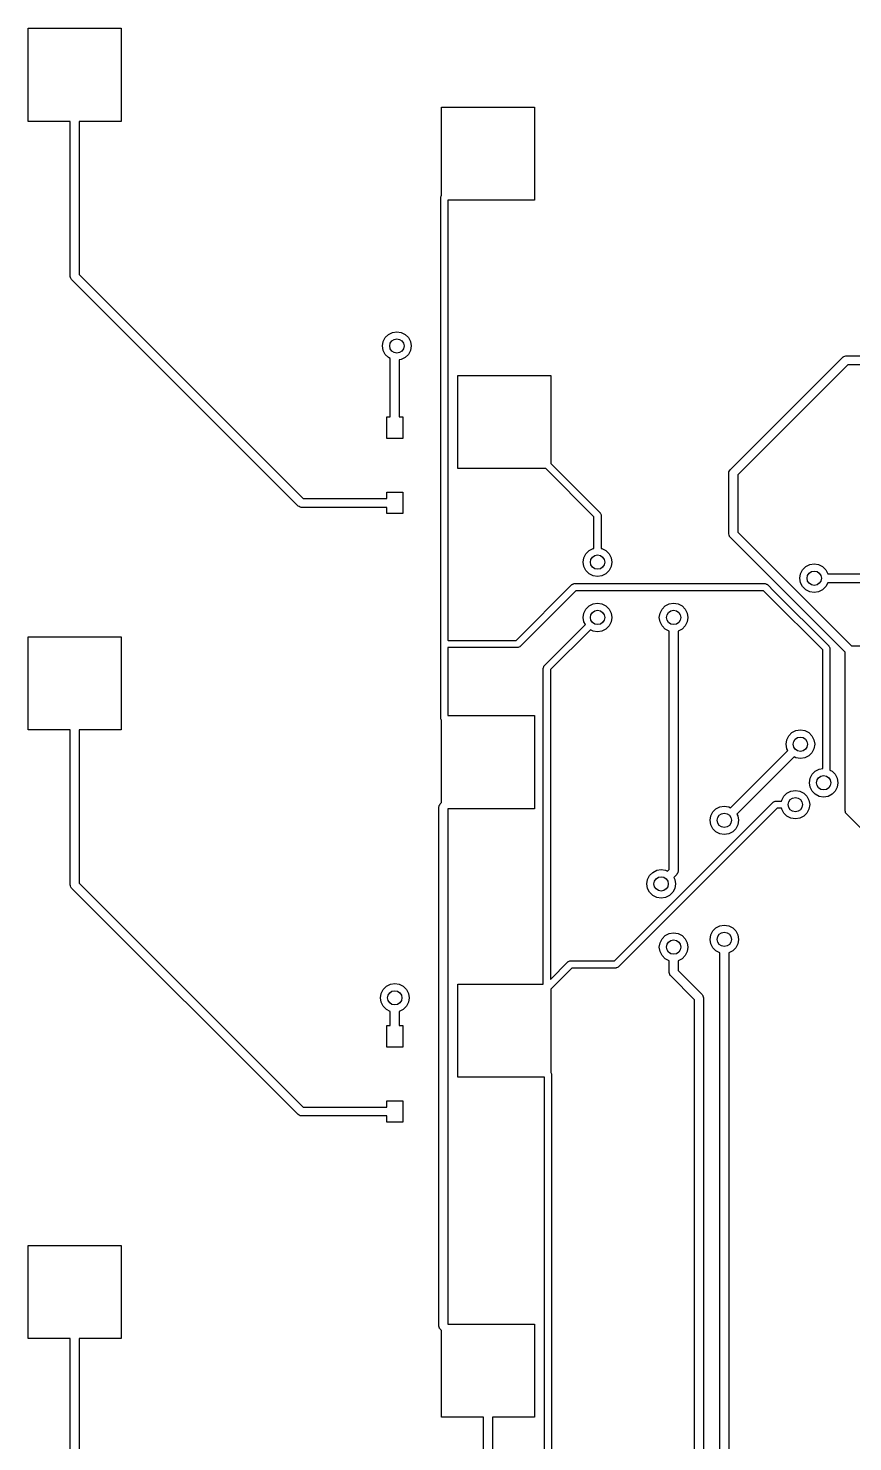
# Model space of a CAD drawing. Extents: x 3.08 to 5.54, y -3.21 to -0.59.
# Drawn here: x 3.083 to 3.99, y -2.189 to -0.635 of the extents above; entities that cross this region are included whole.
import ezdxf

# ---------------------------------------------------------------- set-up
doc = ezdxf.new("R2010")
doc.units = 0
doc.header["$MEASUREMENT"] = 0
doc.layers.add('BLACK', color=7, linetype='CONTINUOUS')

msp = doc.modelspace()

# ---------------------------------------------------------------- linework, layer by layer
at = {"layer": 'BLACK', "linetype": 'CONTINUOUS'}
for p, q in [((3.08268, -0.737204), (3.08268, -0.634842)), ((3.08268, -0.634842), (3.18504, -0.634842)), ((3.18504, -0.634842), (3.18504, -0.737204)), ((3.5374, -0.818378), (3.5374, -0.721456)), ((3.5374, -0.721456), (3.63976, -0.721456)), ((3.63976, -0.721456), (3.63976, -0.823818)), ((3.12894, -0.737204), (3.08268, -0.737204)), ((3.12894, -0.90765), (3.12894, -0.737204)), ((3.18504, -0.737204), (3.13878, -0.737204)), ((3.13878, -0.737204), (3.13878, -0.905612)), ((3.53643, -0.820847), (3.53653, -0.820545)), ((3.53643, -1.39372), (3.53643, -0.820847)), ((3.53648, -0.820231), (3.5369, -0.81941)), ((3.53653, -0.820545), (3.53648, -0.820231)), ((3.5369, -0.81941), (3.53719, -0.818533)), ((3.53719, -0.818533), (3.5374, -0.818378)), ((3.63976, -0.823818), (3.54431, -0.823818)), ((3.54431, -0.823818), (3.54431, -1.30777)), ((3.12928, -0.908813), (3.12894, -0.90765)), ((3.12953, -0.909998), (3.12928, -0.908813)), ((3.12968, -0.910202), (3.12953, -0.909998)), ((3.12972, -0.910309), (3.12968, -0.910202)), ((3.12985, -0.910428), (3.12972, -0.910309)), ((3.13038, -0.91113), (3.12985, -0.910428)), ((3.37955, -1.1603), (3.13038, -0.91113)), ((3.13878, -0.905612), (3.38507, -1.1519)), ((3.47321, -0.979386), (3.47545, -0.974996)), ((3.47545, -0.974996), (3.47893, -0.971512)), ((3.47893, -0.971512), (3.48332, -0.969275)), ((3.48332, -0.969275), (3.48819, -0.968504)), ((3.48819, -0.968504), (3.49306, -0.969275)), ((3.49306, -0.969275), (3.49745, -0.971512)), ((3.49745, -0.971512), (3.50093, -0.974996)), ((3.50093, -0.974996), (3.50317, -0.979386)), ((3.47244, -0.984252), (3.47321, -0.979386)), ((3.47321, -0.989118), (3.47244, -0.984252)), ((3.47545, -0.993508), (3.47321, -0.989118)), ((3.47893, -0.996992), (3.47545, -0.993508)), ((3.50093, -0.993508), (3.49745, -0.996992)), ((3.50317, -0.989118), (3.50093, -0.993508)), ((3.50317, -0.979386), (3.50394, -0.984252)), ((3.50394, -0.984252), (3.50317, -0.989118)), ((3.48097, -0.99803), (3.47893, -0.996992)), ((3.48097, -1.06234), (3.48097, -0.99803)), ((3.49306, -0.999229), (3.49081, -0.999585)), ((3.49081, -0.999585), (3.49081, -1.06234)), ((3.49745, -0.996992), (3.49306, -0.999229)), ((3.8548, -1.12048), (3.97876, -0.99652)), ((3.98428, -1.00492), (3.86321, -1.126)), ((3.97876, -0.99652), (3.97947, -0.995996)), ((3.97947, -0.995996), (3.97958, -0.995859)), ((3.97958, -0.995859), (3.97969, -0.995827)), ((3.97969, -0.995827), (3.97989, -0.995675)), ((3.97989, -0.995675), (3.98108, -0.99542)), ((3.98108, -0.99542), (3.98224, -0.995079)), ((3.98224, -0.995079), (4.02067, -0.995079)), ((4.02067, -1.00492), (3.98428, -1.00492)), ((3.55512, -1.11909), (3.55512, -1.01673)), ((3.55512, -1.01673), (3.65748, -1.01673)), ((3.65748, -1.01673), (3.65748, -1.11353)), ((3.47703, -1.08596), (3.47703, -1.06234)), ((3.47703, -1.06234), (3.48097, -1.06234)), ((3.49081, -1.06234), (3.49475, -1.06234)), ((3.49475, -1.06234), (3.49475, -1.08596)), ((3.49475, -1.08596), (3.47703, -1.08596)), ((3.65191, -1.11909), (3.55512, -1.11909)), ((3.70505, -1.17223), (3.65191, -1.11909)), ((3.65748, -1.11353), (3.71177, -1.16782)), ((3.85336, -1.12396), (3.85349, -1.12309)), ((3.85336, -1.19096), (3.85336, -1.12396)), ((3.85348, -1.12291), (3.85353, -1.12281)), ((3.85349, -1.12309), (3.85348, -1.12291)), ((3.85353, -1.12281), (3.85357, -1.12256)), ((3.85357, -1.12256), (3.85422, -1.12154)), ((3.85422, -1.12154), (3.8548, -1.12048)), ((3.86321, -1.126), (3.86321, -1.18892)), ((3.47703, -1.1519), (3.47703, -1.14501)), ((3.47703, -1.14501), (3.49475, -1.14501)), ((3.49475, -1.14501), (3.49475, -1.16863)), ((3.38061, -1.16088), (3.37955, -1.1603)), ((3.38163, -1.16154), (3.38061, -1.16088)), ((3.38188, -1.16158), (3.38163, -1.16154)), ((3.38198, -1.16163), (3.38188, -1.16158)), ((3.38216, -1.16162), (3.38198, -1.16163)), ((3.38303, -1.16174), (3.38216, -1.16162)), ((3.47703, -1.16174), (3.38303, -1.16174)), ((3.38507, -1.1519), (3.47703, -1.1519)), ((3.47703, -1.16863), (3.47703, -1.16174)), ((3.49475, -1.16863), (3.47703, -1.16863)), ((3.70505, -1.20684), (3.70505, -1.17223)), ((3.71177, -1.16782), (3.71192, -1.1681)), ((3.71192, -1.1681), (3.71217, -1.16829)), ((3.71217, -1.16829), (3.71246, -1.16917)), ((3.71246, -1.16917), (3.71288, -1.16999)), ((3.71288, -1.16999), (3.71283, -1.1703)), ((3.71283, -1.1703), (3.71292, -1.1706)), ((3.71292, -1.1706), (3.71292, -1.20684)), ((3.8537, -1.19213), (3.85336, -1.19096)), ((3.85396, -1.19331), (3.8537, -1.19213)), ((3.85411, -1.19351), (3.85396, -1.19331)), ((3.85414, -1.19362), (3.85411, -1.19351)), ((3.85428, -1.19374), (3.85414, -1.19362)), ((3.8548, -1.19444), (3.85428, -1.19374)), ((3.9813, -1.32094), (3.8548, -1.19444)), ((3.86321, -1.18892), (3.98826, -1.31398)), ((3.69625, -1.2127), (3.69973, -1.20922)), ((3.69973, -1.20922), (3.70412, -1.20698)), ((3.70412, -1.20698), (3.70505, -1.20684)), ((3.71292, -1.20684), (3.71385, -1.20698)), ((3.71385, -1.20698), (3.71824, -1.20922)), ((3.71824, -1.20922), (3.72173, -1.2127)), ((3.69324, -1.22196), (3.69401, -1.21709)), ((3.69401, -1.22683), (3.69324, -1.22196)), ((3.69401, -1.21709), (3.69625, -1.2127)), ((3.69625, -1.23122), (3.69401, -1.22683)), ((3.72173, -1.2127), (3.72397, -1.21709)), ((3.72397, -1.22683), (3.72173, -1.23122)), ((3.72397, -1.21709), (3.72474, -1.22196)), ((3.72474, -1.22196), (3.72397, -1.22683)), ((3.93459, -1.23042), (3.93808, -1.22693)), ((3.93808, -1.22693), (3.94247, -1.22469)), ((3.94247, -1.22469), (3.94733, -1.22392)), ((3.94733, -1.22392), (3.9522, -1.22469)), ((3.9522, -1.22469), (3.95659, -1.22693)), ((3.95659, -1.22693), (3.96007, -1.23042)), ((3.69973, -1.2347), (3.69625, -1.23122)), ((3.70412, -1.23694), (3.69973, -1.2347)), ((3.70899, -1.23771), (3.70412, -1.23694)), ((3.71385, -1.23694), (3.70899, -1.23771)), ((3.71824, -1.2347), (3.71385, -1.23694)), ((3.72173, -1.23122), (3.71824, -1.2347)), ((3.93159, -1.23967), (3.93236, -1.23481)), ((3.93236, -1.24454), (3.93159, -1.23967)), ((3.93236, -1.23481), (3.93459, -1.23042)), ((3.96007, -1.23042), (3.96228, -1.23475)), ((3.96228, -1.23475), (4.22364, -1.23475)), ((3.61945, -1.30805), (3.68078, -1.24672)), ((3.6852, -1.25344), (3.62386, -1.31477)), ((3.68078, -1.24672), (3.68107, -1.24657)), ((3.68107, -1.24657), (3.68125, -1.24631)), ((3.68125, -1.24631), (3.68213, -1.24603)), ((3.68213, -1.24603), (3.68295, -1.24561)), ((3.68295, -1.24561), (3.68326, -1.24566)), ((3.68326, -1.24566), (3.68357, -1.24556)), ((3.68357, -1.24556), (3.89319, -1.24556)), ((3.89156, -1.25344), (3.6852, -1.25344)), ((3.8978, -1.25968), (3.89156, -1.25344)), ((3.89319, -1.24556), (3.89349, -1.24566)), ((3.89349, -1.24566), (3.8938, -1.24561)), ((3.8938, -1.24561), (3.89462, -1.24603)), ((3.89462, -1.24603), (3.8955, -1.24631)), ((3.8955, -1.24631), (3.89569, -1.24657)), ((3.89569, -1.24657), (3.89597, -1.24672)), ((3.89597, -1.24672), (3.90337, -1.25411)), ((3.90337, -1.25411), (3.90337, -1.25411)), ((3.90337, -1.25411), (3.96341, -1.31416)), ((3.93459, -1.24893), (3.93236, -1.24454)), ((3.93808, -1.25241), (3.93459, -1.24893)), ((3.94247, -1.25465), (3.93808, -1.25241)), ((3.94733, -1.25542), (3.94247, -1.25465)), ((3.9522, -1.25465), (3.94733, -1.25542)), ((3.95659, -1.25241), (3.9522, -1.25465)), ((3.96007, -1.24893), (3.95659, -1.25241)), ((3.96228, -1.24459), (3.96007, -1.24893)), ((4.2216, -1.24459), (3.96228, -1.24459)), ((3.69401, -1.27794), (3.69625, -1.27355)), ((3.69625, -1.27355), (3.69973, -1.27007)), ((3.69973, -1.27007), (3.70412, -1.26783)), ((3.70412, -1.26783), (3.70899, -1.26706)), ((3.70899, -1.26706), (3.71385, -1.26783)), ((3.71385, -1.26783), (3.71824, -1.27007)), ((3.71824, -1.27007), (3.72173, -1.27355)), ((3.72173, -1.27355), (3.72397, -1.27794)), ((3.77767, -1.27794), (3.77991, -1.27355)), ((3.77991, -1.27355), (3.78339, -1.27007)), ((3.78339, -1.27007), (3.78778, -1.26783)), ((3.78778, -1.26783), (3.79265, -1.26706)), ((3.79265, -1.26706), (3.79752, -1.26783)), ((3.79752, -1.26783), (3.80191, -1.27007)), ((3.80191, -1.27007), (3.80539, -1.27355)), ((3.80539, -1.27355), (3.80763, -1.27794)), ((3.95669, -1.31857), (3.8978, -1.25968)), ((3.8978, -1.25968), (3.8978, -1.25968)), ((3.69324, -1.28281), (3.69401, -1.27794)), ((3.69401, -1.28767), (3.69324, -1.28281)), ((3.69554, -1.29068), (3.69401, -1.28767)), ((3.72397, -1.28767), (3.72173, -1.29206)), ((3.72397, -1.27794), (3.72474, -1.28281)), ((3.72474, -1.28281), (3.72397, -1.28767)), ((3.7769, -1.28281), (3.77767, -1.27794)), ((3.77767, -1.28767), (3.7769, -1.28281)), ((3.77991, -1.29206), (3.77767, -1.28767)), ((3.80763, -1.28767), (3.80539, -1.29206)), ((3.80763, -1.27794), (3.8084, -1.28281)), ((3.8084, -1.28281), (3.80763, -1.28767)), ((3.08268, -1.4065), (3.08268, -1.30413)), ((3.08268, -1.30413), (3.18504, -1.30413)), ((3.18504, -1.30413), (3.18504, -1.4065)), ((3.65043, -1.3358), (3.69554, -1.29068)), ((3.70111, -1.29625), (3.65715, -1.34021)), ((3.70412, -1.29779), (3.70111, -1.29625)), ((3.70899, -1.29856), (3.70412, -1.29779)), ((3.71385, -1.29779), (3.70899, -1.29856)), ((3.71824, -1.29555), (3.71385, -1.29779)), ((3.72173, -1.29206), (3.71824, -1.29555)), ((3.78339, -1.29555), (3.77991, -1.29206)), ((3.78773, -1.29776), (3.78339, -1.29555)), ((3.78773, -1.56007), (3.78773, -1.29776)), ((3.80191, -1.29555), (3.79757, -1.29776)), ((3.79757, -1.29776), (3.79757, -1.56211)), ((3.80539, -1.29206), (3.80191, -1.29555)), ((3.54431, -1.30777), (3.54459, -1.30805)), ((3.62108, -1.31593), (3.54431, -1.31593)), ((3.54431, -1.31593), (3.54431, -1.39075)), ((3.54459, -1.30805), (3.61945, -1.30805)), ((3.62138, -1.31583), (3.62108, -1.31593)), ((3.62169, -1.31588), (3.62138, -1.31583)), ((3.62251, -1.31546), (3.62169, -1.31588)), ((3.62339, -1.31517), (3.62251, -1.31546)), ((3.62358, -1.31492), (3.62339, -1.31517)), ((3.62386, -1.31477), (3.62358, -1.31492)), ((3.95669, -1.44898), (3.95669, -1.31857)), ((3.96341, -1.31416), (3.96356, -1.31444)), ((3.96356, -1.31444), (3.96382, -1.31463)), ((3.96382, -1.31463), (3.9641, -1.31551)), ((3.9641, -1.31551), (3.96452, -1.31633)), ((3.96452, -1.31633), (3.96447, -1.31664)), ((3.96447, -1.31664), (3.96457, -1.31694)), ((3.96457, -1.31694), (3.96457, -1.45061)), ((3.9813, -1.4954), (3.9813, -1.32094)), ((3.98826, -1.31398), (4.1487, -1.31398)), ((3.64974, -1.33714), (3.65003, -1.33627)), ((3.65003, -1.33627), (3.65029, -1.33608)), ((3.65029, -1.33608), (3.65043, -1.3358)), ((3.64928, -1.33858), (3.64937, -1.33828)), ((3.64928, -1.68602), (3.64928, -1.33858)), ((3.64932, -1.33797), (3.64974, -1.33714)), ((3.64937, -1.33828), (3.64932, -1.33797)), ((3.65715, -1.34021), (3.65715, -1.68078)), ((3.53653, -1.39402), (3.53643, -1.39372)), ((3.53648, -1.39433), (3.53653, -1.39402)), ((3.5369, -1.39516), (3.53648, -1.39433)), ((3.53719, -1.39603), (3.5369, -1.39516)), ((3.5374, -1.39619), (3.53719, -1.39603)), ((3.5374, -1.48615), (3.5374, -1.39619)), ((3.54431, -1.39075), (3.63976, -1.39075)), ((3.63976, -1.39075), (3.63976, -1.49311)), ((3.12894, -1.4065), (3.08268, -1.4065)), ((3.12894, -1.57694), (3.12894, -1.4065)), ((3.18504, -1.4065), (3.13878, -1.4065)), ((3.13878, -1.4065), (3.13878, -1.5749)), ((3.91711, -1.41738), (3.91934, -1.41299)), ((3.91934, -1.41299), (3.92283, -1.4095)), ((3.92283, -1.4095), (3.92722, -1.40727)), ((3.92722, -1.40727), (3.93208, -1.4065)), ((3.93208, -1.4065), (3.93695, -1.40727)), ((3.93695, -1.40727), (3.94134, -1.4095)), ((3.94134, -1.4095), (3.94483, -1.41299)), ((3.94483, -1.41299), (3.94706, -1.41738)), ((3.85538, -1.49199), (3.91817, -1.4292)), ((3.91634, -1.42224), (3.91711, -1.41738)), ((3.91711, -1.42711), (3.91634, -1.42224)), ((3.91817, -1.4292), (3.91711, -1.42711)), ((3.94706, -1.42711), (3.94483, -1.4315)), ((3.94706, -1.41738), (3.94783, -1.42224)), ((3.94783, -1.42224), (3.94706, -1.42711)), ((3.92513, -1.43616), (3.86234, -1.49895)), ((3.92722, -1.43722), (3.92513, -1.43616)), ((3.93208, -1.43799), (3.92722, -1.43722)), ((3.93695, -1.43722), (3.93208, -1.43799)), ((3.94134, -1.43498), (3.93695, -1.43722)), ((3.94483, -1.4315), (3.94134, -1.43498)), ((3.94195, -1.46457), (3.94272, -1.4597)), ((3.94272, -1.4597), (3.94496, -1.45531)), ((3.94496, -1.45531), (3.94844, -1.45183)), ((3.94844, -1.45183), (3.95283, -1.44959)), ((3.95283, -1.44959), (3.95669, -1.44898)), ((3.96457, -1.45061), (3.96695, -1.45183)), ((3.96695, -1.45183), (3.97044, -1.45531)), ((3.97044, -1.45531), (3.97267, -1.4597)), ((3.97267, -1.4597), (3.97344, -1.46457)), ((3.91385, -1.47941), (3.91733, -1.47593)), ((3.91733, -1.47593), (3.92172, -1.47369)), ((3.92172, -1.47369), (3.92659, -1.47292)), ((3.92659, -1.47292), (3.93146, -1.47369)), ((3.93146, -1.47369), (3.93585, -1.47593)), ((3.93585, -1.47593), (3.93933, -1.47941)), ((3.94272, -1.46943), (3.94195, -1.46457)), ((3.94496, -1.47382), (3.94272, -1.46943)), ((3.94844, -1.47731), (3.94496, -1.47382)), ((3.97044, -1.47382), (3.96695, -1.47731)), ((3.97267, -1.46943), (3.97044, -1.47382)), ((3.97344, -1.46457), (3.97267, -1.46943)), ((3.53447, -1.49112), (3.53459, -1.49025)), ((3.53447, -2.06203), (3.53447, -1.49112)), ((3.53458, -1.49007), (3.53463, -1.48998)), ((3.53459, -1.49025), (3.53458, -1.49007)), ((3.53463, -1.48998), (3.53467, -1.48972)), ((3.53467, -1.48972), (3.53533, -1.48871)), ((3.53533, -1.48871), (3.53591, -1.48764)), ((3.53591, -1.48764), (3.5374, -1.48615)), ((3.72768, -1.66045), (3.90225, -1.48588)), ((3.83917, -1.49316), (3.84356, -1.49093)), ((3.84356, -1.49093), (3.84842, -1.49016)), ((3.84842, -1.49016), (3.85329, -1.49093)), ((3.85329, -1.49093), (3.85538, -1.49199)), ((3.90225, -1.48588), (3.90253, -1.48574)), ((3.90253, -1.48574), (3.90272, -1.48548)), ((3.90272, -1.48548), (3.90359, -1.4852)), ((3.90359, -1.4852), (3.90442, -1.48478)), ((3.90442, -1.48478), (3.90473, -1.48483)), ((3.90473, -1.48483), (3.90503, -1.48473)), ((3.90503, -1.48473), (3.91147, -1.48473)), ((3.91147, -1.48473), (3.91161, -1.4838)), ((3.91161, -1.4838), (3.91385, -1.47941)), ((3.93933, -1.47941), (3.94157, -1.4838)), ((3.94157, -1.4838), (3.94234, -1.48867)), ((3.94234, -1.48867), (3.94157, -1.49354)), ((3.95283, -1.47954), (3.94844, -1.47731)), ((3.9577, -1.48031), (3.95283, -1.47954)), ((3.96256, -1.47954), (3.9577, -1.48031)), ((3.96695, -1.47731), (3.96256, -1.47954)), ((3.54436, -1.49311), (3.54431, -1.49316)), ((3.54431, -1.49316), (3.54431, -2.05999)), ((3.63976, -1.49311), (3.54436, -1.49311)), ((3.90666, -1.49261), (3.7321, -1.66717)), ((3.83268, -1.5059), (3.83345, -1.50104)), ((3.83345, -1.51077), (3.83268, -1.5059)), ((3.83345, -1.50104), (3.83568, -1.49665)), ((3.83568, -1.49665), (3.83917, -1.49316)), ((3.86234, -1.49895), (3.8634, -1.50104)), ((3.8634, -1.50104), (3.86417, -1.5059)), ((3.86417, -1.5059), (3.8634, -1.51077)), ((3.91147, -1.49261), (3.90666, -1.49261)), ((3.91161, -1.49354), (3.91147, -1.49261)), ((3.91385, -1.49793), (3.91161, -1.49354)), ((3.91733, -1.50141), (3.91385, -1.49793)), ((3.92172, -1.50365), (3.91733, -1.50141)), ((3.92659, -1.50442), (3.92172, -1.50365)), ((3.93146, -1.50365), (3.92659, -1.50442)), ((3.93585, -1.50141), (3.93146, -1.50365)), ((3.93933, -1.49793), (3.93585, -1.50141)), ((3.94157, -1.49354), (3.93933, -1.49793)), ((3.98164, -1.49656), (3.9813, -1.4954)), ((3.9819, -1.49774), (3.98164, -1.49656)), ((3.98205, -1.49795), (3.9819, -1.49774)), ((3.98208, -1.49805), (3.98205, -1.49795)), ((3.98222, -1.49817), (3.98208, -1.49805)), ((3.98274, -1.49887), (3.98222, -1.49817)), ((4.12553, -1.64167), (3.98274, -1.49887)), ((3.83568, -1.51516), (3.83345, -1.51077)), ((3.83917, -1.51865), (3.83568, -1.51516)), ((3.84356, -1.52088), (3.83917, -1.51865)), ((3.84842, -1.52165), (3.84356, -1.52088)), ((3.85329, -1.52088), (3.84842, -1.52165)), ((3.85768, -1.51865), (3.85329, -1.52088)), ((3.86116, -1.51516), (3.85768, -1.51865)), ((3.8634, -1.51077), (3.86116, -1.51516)), ((3.76394, -1.57097), (3.76618, -1.56658)), ((3.76618, -1.56658), (3.76966, -1.5631)), ((3.76966, -1.5631), (3.77405, -1.56086)), ((3.77405, -1.56086), (3.77892, -1.56009)), ((3.77892, -1.56009), (3.78378, -1.56086)), ((3.78378, -1.56086), (3.78587, -1.56192)), ((3.78587, -1.56192), (3.78773, -1.56007)), ((3.79613, -1.56558), (3.79283, -1.56888)), ((3.79283, -1.56888), (3.7939, -1.57097)), ((3.79671, -1.56452), (3.79613, -1.56558)), ((3.79737, -1.5635), (3.79671, -1.56452)), ((3.7974, -1.56325), (3.79737, -1.5635)), ((3.79746, -1.56315), (3.7974, -1.56325)), ((3.79757, -1.56211), (3.79744, -1.56297)), ((3.79744, -1.56297), (3.79746, -1.56315)), ((3.12928, -1.5781), (3.12894, -1.57694)), ((3.12953, -1.57929), (3.12928, -1.5781)), ((3.12968, -1.57949), (3.12953, -1.57929)), ((3.12972, -1.5796), (3.12968, -1.57949)), ((3.12985, -1.57972), (3.12972, -1.5796)), ((3.13038, -1.58042), (3.12985, -1.57972)), ((3.37955, -1.82959), (3.13038, -1.58042)), ((3.13878, -1.5749), (3.38507, -1.82119)), ((3.76317, -1.57584), (3.76394, -1.57097)), ((3.76394, -1.5807), (3.76317, -1.57584)), ((3.76618, -1.58509), (3.76394, -1.5807)), ((3.76966, -1.58858), (3.76618, -1.58509)), ((3.79166, -1.58509), (3.78817, -1.58858)), ((3.7939, -1.5807), (3.79166, -1.58509)), ((3.7939, -1.57097), (3.79467, -1.57584)), ((3.79467, -1.57584), (3.7939, -1.5807)), ((3.77405, -1.59081), (3.76966, -1.58858)), ((3.77892, -1.59158), (3.77405, -1.59081)), ((3.78378, -1.59081), (3.77892, -1.59158)), ((3.78817, -1.58858), (3.78378, -1.59081)), ((3.78339, -1.6326), (3.78778, -1.63036)), ((3.78778, -1.63036), (3.79265, -1.62959)), ((3.79265, -1.62959), (3.79752, -1.63036)), ((3.79752, -1.63036), (3.80191, -1.6326)), ((3.83268, -1.63681), (3.83345, -1.63194)), ((3.83345, -1.63194), (3.83568, -1.62755)), ((3.83568, -1.62755), (3.83917, -1.62407)), ((3.83917, -1.62407), (3.84356, -1.62183)), ((3.84356, -1.62183), (3.84842, -1.62106)), ((3.84842, -1.62106), (3.85329, -1.62183)), ((3.85329, -1.62183), (3.85768, -1.62407)), ((3.85768, -1.62407), (3.86116, -1.62755)), ((3.86116, -1.62755), (3.8634, -1.63194)), ((3.8634, -1.63194), (3.86417, -1.63681)), ((3.7769, -1.64534), (3.77767, -1.64047)), ((3.77767, -1.65021), (3.7769, -1.64534)), ((3.77767, -1.64047), (3.77991, -1.63608)), ((3.77991, -1.63608), (3.78339, -1.6326)), ((3.80191, -1.6326), (3.80539, -1.63608)), ((3.80539, -1.63608), (3.80763, -1.64047)), ((3.80763, -1.64047), (3.8084, -1.64534)), ((3.8084, -1.64534), (3.80763, -1.65021)), ((3.83345, -1.64168), (3.83268, -1.63681)), ((3.83568, -1.64607), (3.83345, -1.64168)), ((3.83917, -1.64955), (3.83568, -1.64607)), ((3.86116, -1.64607), (3.85768, -1.64955)), ((3.8634, -1.64168), (3.86116, -1.64607)), ((3.86417, -1.63681), (3.8634, -1.64168)), ((3.65715, -1.68078), (3.67633, -1.6616)), ((3.67633, -1.6616), (3.67661, -1.66146)), ((3.67661, -1.66146), (3.6768, -1.6612)), ((3.6768, -1.6612), (3.67768, -1.66092)), ((3.67768, -1.66092), (3.6785, -1.6605)), ((3.6785, -1.6605), (3.67881, -1.66055)), ((3.67881, -1.66055), (3.67911, -1.66045)), ((3.67911, -1.66045), (3.72768, -1.66045)), ((3.77991, -1.6546), (3.77767, -1.65021)), ((3.78339, -1.65808), (3.77991, -1.6546)), ((3.78773, -1.66029), (3.78339, -1.65808)), ((3.78773, -1.67323), (3.78773, -1.66029)), ((3.80191, -1.65808), (3.79757, -1.66029)), ((3.79757, -1.66029), (3.79757, -1.67119)), ((3.80539, -1.6546), (3.80191, -1.65808)), ((3.80763, -1.65021), (3.80539, -1.6546)), ((3.8435, -1.65176), (3.83917, -1.64955)), ((3.8435, -2.31463), (3.8435, -1.65176)), ((3.85768, -1.64955), (3.85334, -1.65176)), ((3.85334, -1.65176), (3.85334, -2.31259)), ((3.68074, -1.66833), (3.65748, -1.69159)), ((3.72931, -1.66833), (3.68074, -1.66833)), ((3.72961, -1.66823), (3.72931, -1.66833)), ((3.72993, -1.66828), (3.72961, -1.66823)), ((3.73075, -1.66786), (3.72993, -1.66828)), ((3.73163, -1.66757), (3.73075, -1.66786)), ((3.73181, -1.66732), (3.73163, -1.66757)), ((3.7321, -1.66717), (3.73181, -1.66732)), ((3.78807, -1.67439), (3.78773, -1.67323)), ((3.78832, -1.67558), (3.78807, -1.67439)), ((3.78848, -1.67578), (3.78832, -1.67558)), ((3.78851, -1.67589), (3.78848, -1.67578)), ((3.78864, -1.67601), (3.78851, -1.67589)), ((3.78917, -1.67671), (3.78864, -1.67601)), ((3.81561, -1.70315), (3.78917, -1.67671)), ((3.79757, -1.67119), (3.82402, -1.69763)), ((3.47091, -1.69625), (3.47315, -1.69186)), ((3.47315, -1.69186), (3.47663, -1.68837)), ((3.47663, -1.68837), (3.48102, -1.68614)), ((3.48102, -1.68614), (3.48589, -1.68537)), ((3.48589, -1.68537), (3.49076, -1.68614)), ((3.49076, -1.68614), (3.49515, -1.68837)), ((3.49515, -1.68837), (3.49863, -1.69186)), ((3.49863, -1.69186), (3.50087, -1.69625)), ((3.55512, -1.78839), (3.55512, -1.68602)), ((3.55512, -1.68602), (3.64928, -1.68602)), ((3.65748, -1.69159), (3.65748, -1.78294)), ((3.47014, -1.70111), (3.47091, -1.69625)), ((3.47091, -1.70598), (3.47014, -1.70111)), ((3.47315, -1.71037), (3.47091, -1.70598)), ((3.50087, -1.70598), (3.49863, -1.71037)), ((3.50087, -1.69625), (3.50164, -1.70111)), ((3.50164, -1.70111), (3.50087, -1.70598)), ((3.81561, -2.98703), (3.81561, -1.70315)), ((3.82402, -1.69763), (3.82454, -1.69834)), ((3.82454, -1.69834), (3.82468, -1.69846)), ((3.82468, -1.69846), (3.82471, -1.69856)), ((3.82471, -1.69856), (3.82486, -1.69877)), ((3.82486, -1.69877), (3.82512, -1.69995)), ((3.82512, -1.69995), (3.82546, -1.70111)), ((3.82546, -1.70111), (3.82546, -2.99216)), ((3.47663, -1.71386), (3.47315, -1.71037)), ((3.48097, -1.71606), (3.47663, -1.71386)), ((3.48097, -1.73163), (3.48097, -1.71606)), ((3.49515, -1.71386), (3.49081, -1.71606)), ((3.49081, -1.71606), (3.49081, -1.73163)), ((3.49863, -1.71037), (3.49515, -1.71386)), ((3.47703, -1.75525), (3.47703, -1.73163)), ((3.47703, -1.73163), (3.48097, -1.73163)), ((3.49081, -1.73163), (3.49475, -1.73163)), ((3.49475, -1.73163), (3.49475, -1.75525)), ((3.49475, -1.75525), (3.47703, -1.75525)), ((3.65748, -1.78294), (3.65769, -1.7831)), ((3.65769, -1.7831), (3.65798, -1.78398)), ((3.65798, -1.78398), (3.6584, -1.7848)), ((3.6584, -1.7848), (3.65835, -1.78511)), ((3.65835, -1.78511), (3.65844, -1.78541)), ((3.65844, -1.78541), (3.65844, -2.35829)), ((3.65057, -1.78839), (3.55512, -1.78839)), ((3.65057, -2.35531), (3.65057, -1.78839)), ((3.47703, -1.82119), (3.47703, -1.8143)), ((3.47703, -1.8143), (3.49475, -1.8143)), ((3.49475, -1.8143), (3.49475, -1.83793)), ((3.38061, -1.83018), (3.37955, -1.82959)), ((3.38163, -1.83083), (3.38061, -1.83018)), ((3.38188, -1.83087), (3.38163, -1.83083)), ((3.38198, -1.83092), (3.38188, -1.83087)), ((3.38216, -1.83091), (3.38198, -1.83092)), ((3.38303, -1.83104), (3.38216, -1.83091)), ((3.47703, -1.83104), (3.38303, -1.83104)), ((3.38507, -1.82119), (3.47703, -1.82119)), ((3.47703, -1.83793), (3.47703, -1.83104)), ((3.49475, -1.83793), (3.47703, -1.83793)), ((3.08268, -2.07579), (3.08268, -1.97342)), ((3.08268, -1.97342), (3.18504, -1.97342)), ((3.18504, -1.97342), (3.18504, -2.07579)), ((3.53481, -2.06319), (3.53447, -2.06203)), ((3.53506, -2.06437), (3.53481, -2.06319)), ((3.53521, -2.06458), (3.53506, -2.06437)), ((3.53525, -2.06468), (3.53521, -2.06458)), ((3.53538, -2.0648), (3.53525, -2.06468)), ((3.53591, -2.06551), (3.53538, -2.0648)), ((3.5374, -2.067), (3.53591, -2.06551)), ((3.5374, -2.1624), (3.5374, -2.067)), ((3.54431, -2.05999), (3.54436, -2.06004)), ((3.54436, -2.06004), (3.63976, -2.06004)), ((3.63976, -2.06004), (3.63976, -2.1624)), ((3.12894, -2.07579), (3.08268, -2.07579)), ((3.12894, -2.24623), (3.12894, -2.07579)), ((3.18504, -2.07579), (3.13878, -2.07579)), ((3.13878, -2.07579), (3.13878, -2.24419)), ((3.58366, -2.1624), (3.5374, -2.1624)), ((3.58366, -2.2158), (3.58366, -2.1624)), ((3.63976, -2.1624), (3.5935, -2.1624)), ((3.5935, -2.1624), (3.5935, -2.21783))]:
    msp.add_line(p, q, dxfattribs=at)
at = {"layer": 'BLACK'}
for centre in [(3.48819, -0.984252), (3.70899, -1.22196), (3.94733, -1.23967), (3.70899, -1.28281), (3.79265, -1.28281), (3.93208, -1.42224), (3.9577, -1.46457), (3.92659, -1.48867), (3.84842, -1.5059), (3.77892, -1.57584), (3.84842, -1.63681), (3.79265, -1.64534), (3.48589, -1.70111)]:
    msp.add_circle(centre, 0.007874, dxfattribs=at)

doc.saveas('drawing.dxf')
